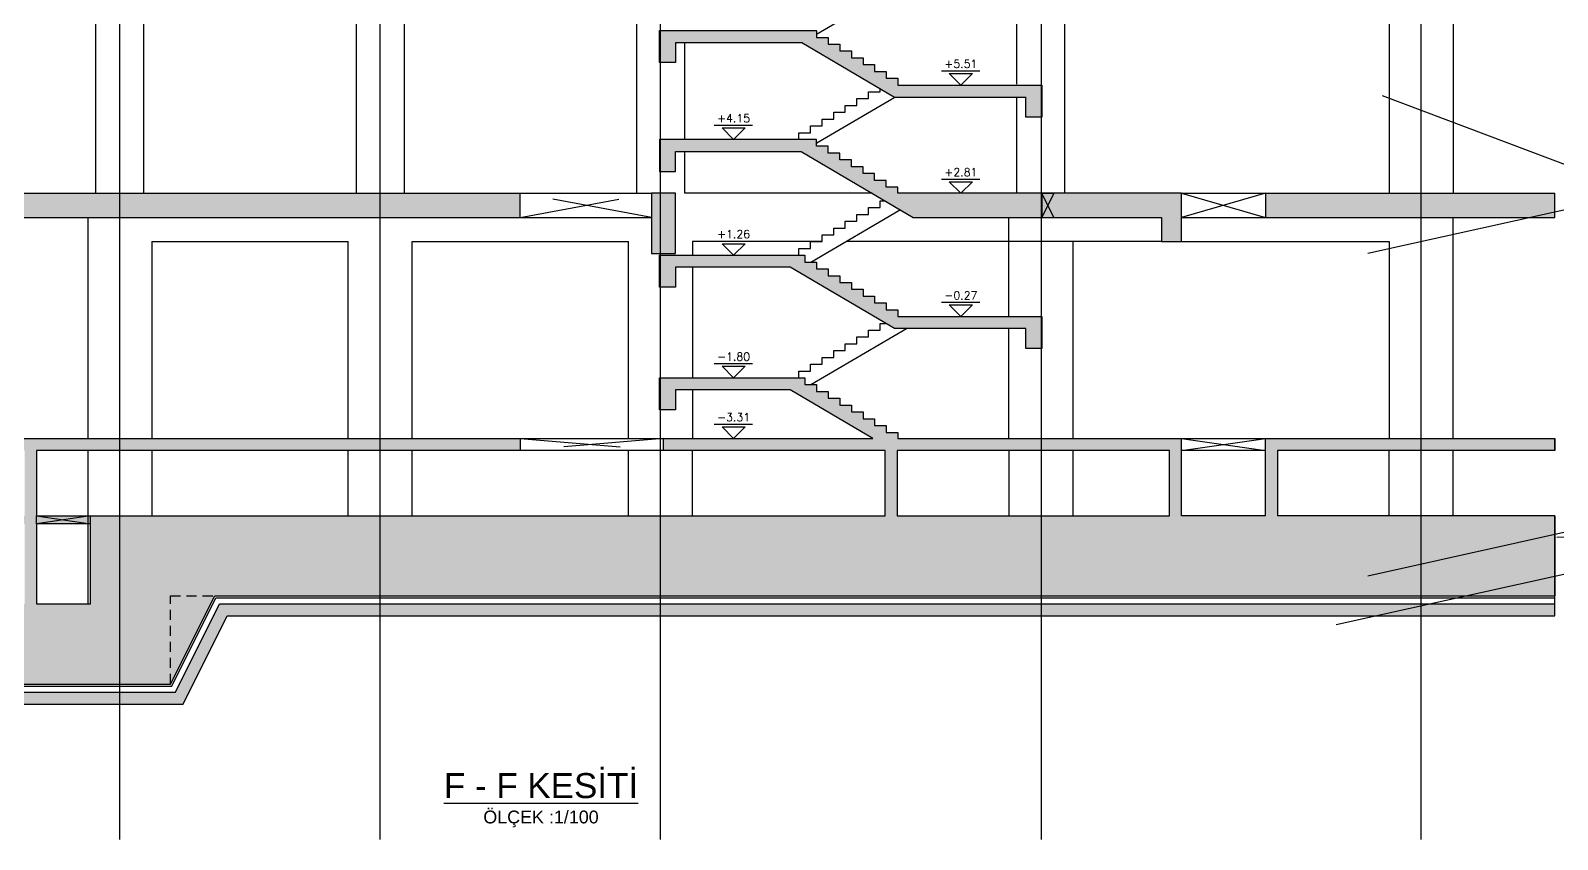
# Model space of a CAD drawing. Header units: millimetres. Extents: x 400408 to 401121, y 4543945 to 4544109.
# Drawn here: x 401001 to 401039.15, y 4543952.69 to 4543972.89 of the extents above; entities that cross this region are included whole.
import ezdxf
from ezdxf.enums import TextEntityAlignment as Align

# ---------------------------------------------------------------- set-up
doc = ezdxf.new("R2010")
doc.units = ezdxf.units.MM
for name, pattern in [('AKS', [3, 2.5, -0.25, 0, -0.25]), ('CIZGI', [0.4, 0.25, -0.15]), ('CONTINU', [0]), ('HIDDEN', [0.375, 0.25, -0.125])]:
    doc.linetypes.add(name, pattern=pattern)
for name, color, linetype in [('aks prota', 2, 'AKS'), ('görünüş prota', 4, 'Continuous'), ('kesik prota', 2, 'CIZGI'), ('kesit prota', 1, 'Continuous'), ('kesit tarama prota', 252, 'Continuous'), ('kot prota', 4, 'Continuous'), ('merdiven prota', 2, 'Continuous'), ('not çizgisi prota', 4, 'Continuous'), ('PRT-CST-rc_level', 6, 'Continuous'), ('PRT-CST-rc_levermark', 4, 'Continuous'), ('st_s_ölçü', 4, 'Continuous'), ('t35 prota', 3, 'Continuous'), ('tplan prota', 7, 'Continuous'), ('ölçü prota', 4, 'Continuous')]:
    doc.layers.add(name, color=color, linetype=linetype)
doc.styles.add('Arial', font='Arial.ttf')
doc.styles.add('OLCU', font='romanstw.shx')
doc.dimstyles.new('1-50', dxfattribs={"dimtxt": 10, "dimasz": 4, "dimexe": 4, "dimexo": 8, "dimgap": 4, "dimtad": 1, "dimdec": 1, "dimrnd": 0.05, "dimzin": 9, "dimdsep": 46, "dimtxsty": 'OLCU', "dimblk1": 'OBLIQUE', "dimblk2": 'OBLIQUE', "dimsah": 1, "dimcen": 2, "dimdle": 4, "dimclrd": 4, "dimclre": 4, "dimclrt": 3, "dimadec": 1, "dimazin": 0, "dimtfac": 1, "dimtdec": 1, "dimtix": 1, "dimtmove": 2, "dimatfit": 3, "dimldrblk": 'OBLIQUE', "dimfxl": 1, "dimtvp": 1, "dimtolj": 1, "dimtzin": 1, "dimarcsym": 0})

# ---------------------------------------------------------------- blocks, each defined once
blk = doc.blocks.new('KOTK5')
at = {"layer": 'PRT-CST-rc_levermark'}
blk.add_line((217, 160), (-213, 160), dxfattribs=at)
blk.add_lwpolyline([(130, 130), (-130, 130), (0, 0)], close=True, dxfattribs=at)
at = {"layer": 'PRT-CST-rc_level', "style": 'OLCU'}
blk.add_attdef('000.00', text='', height=90, dxfattribs=at).set_placement((0, 193), align=Align.CENTER)
blk = doc.blocks.new('_Oblique')
at = {"layer": 'st_s_ölçü', "lineweight": -2}
blk.add_line((-0.5, -0.5), (0.5, 0.5), dxfattribs=at)

msp = doc.modelspace()

# ---------------------------------------------------------------- hatches: boundary and pattern name
at = {"layer": 'kesit tarama prota'}
h = msp.add_hatch(color=256, dxfattribs=at)
h.dxf.hatch_style = 1
h.paths.add_polyline_path([(401039.082, 4543960.773), (401032.154, 4543960.773), (401032.154, 4543962.403), (401039.082, 4543962.403), (401039.082, 4543962.703), (401031.854, 4543962.703), (401031.854, 4543960.773), (401029.754, 4543960.773), (401029.754, 4543962.703), (401022.669, 4543962.703), (401022.669, 4543962.856), (401022.379, 4543962.856), (401022.379, 4543963.026), (401022.089, 4543963.026), (401022.089, 4543963.196), (401021.799, 4543963.196), (401021.799, 4543963.366), (401021.509, 4543963.366), (401021.509, 4543963.536), (401021.219, 4543963.536), (401021.219, 4543963.706), (401020.929, 4543963.706), (401020.929, 4543963.876), (401020.639, 4543963.876), (401020.639, 4543964.046), (401020.349, 4543964.046), (401020.349, 4543964.216), (401016.713, 4543964.216), (401016.713, 4543963.417), (401017.113, 4543963.417), (401017.113, 4543963.916), (401019.977, 4543963.916), (401022.046, 4543962.703), (401016.813, 4543962.703), (401016.813, 4543962.403), (401022.353, 4543962.403), (401022.353, 4543960.773), (401001.154, 4543960.773), (401001.154, 4543962.403), (401013.238, 4543962.403), (401013.238, 4543962.703), (400997.488, 4543962.703), (400997.488, 4543968.223), (401013.238, 4543968.223), (401013.238, 4543968.823), (400997.488, 4543968.823), (400997.488, 4543973.683), (401013.238, 4543973.683), (401013.238, 4543974.283), (400996.988, 4543974.283), (400996.988, 4543983.113), (401013.238, 4543983.113), (401013.238, 4543983.613), (400996.988, 4543983.613), (400996.988, 4543989.073), (401003.638, 4543989.073), (401003.638, 4543989.573), (401013.238, 4543989.573), (401013.238, 4543990.073), (401003.138, 4543990.073), (401003.138, 4543989.573), (400996.988, 4543989.573), (400996.988, 4543996.173), (401033.738, 4543996.173), (401033.738, 4543995.873), (401037.738, 4543995.873), (401037.738, 4543996.173), (401039.077, 4543996.173), (401039.077, 4543997.373), (400995.488, 4543997.373), (400995.488, 4543958.773), (400996.404, 4543958.773), (400997.504, 4543956.573), (401004.504, 4543956.573), (401005.604, 4543958.773), (401039.082, 4543958.773)])
h.paths.add_polyline_path([(401022.653, 4543960.773), (401022.653, 4543962.403), (401029.454, 4543962.403), (401029.454, 4543960.773)], flags=16)
h.paths.add_polyline_path([(401002.504, 4543958.573), (401001.154, 4543958.573), (401001.154, 4543960.573), (401002.504, 4543960.573)], flags=16)
h.paths.add_polyline_path([(401000.854, 4543958.573), (400999.504, 4543958.573), (400999.504, 4543960.573), (401000.854, 4543960.573)], flags=16)
h.paths.add_polyline_path([(401000.854, 4543960.773), (400997.488, 4543960.773), (400997.488, 4543962.403), (401000.854, 4543962.403)], flags=16)
h = msp.add_hatch(color=256, dxfattribs=at)
h.dxf.hatch_style = 1
h.paths.add_polyline_path([(401026.263, 4543971.526), (401022.669, 4543971.526), (401022.669, 4543971.696), (401022.379, 4543971.696), (401022.379, 4543971.866), (401022.089, 4543971.866), (401022.089, 4543972.036), (401021.799, 4543972.036), (401021.799, 4543972.206), (401021.509, 4543972.206), (401021.509, 4543972.376), (401021.219, 4543972.376), (401021.219, 4543972.546), (401020.929, 4543972.546), (401020.929, 4543972.716), (401020.639, 4543972.716), (401020.639, 4543972.886), (401016.713, 4543972.886), (401016.713, 4543972.087), (401017.113, 4543972.087), (401017.113, 4543972.586), (401020.267, 4543972.586), (401022.587, 4543971.226), (401025.863, 4543971.226), (401025.863, 4543970.727), (401026.263, 4543970.727)])
h = msp.add_hatch(color=256, dxfattribs=at)
h.dxf.hatch_style = 1
h.paths.add_polyline_path([(401029.754, 4543968.823), (401022.669, 4543968.823), (401022.669, 4543968.976), (401022.379, 4543968.976), (401022.379, 4543969.146), (401022.089, 4543969.146), (401022.089, 4543969.316), (401021.799, 4543969.316), (401021.799, 4543969.486), (401021.509, 4543969.486), (401021.509, 4543969.656), (401021.219, 4543969.656), (401021.219, 4543969.826), (401020.929, 4543969.826), (401020.929, 4543969.996), (401020.639, 4543969.996), (401020.639, 4543970.166), (401016.713, 4543970.166), (401016.713, 4543969.367), (401017.113, 4543969.367), (401017.113, 4543969.866), (401020.251, 4543969.866), (401023.054, 4543968.223), (401029.254, 4543968.223), (401029.254, 4543967.623), (401029.754, 4543967.623)])
h = msp.add_hatch(color=256, dxfattribs=at)
h.dxf.hatch_style = 1
h.paths.add_polyline_path([(401017.113, 4543968.823), (401016.513, 4543968.823), (401016.513, 4543967.323), (401017.113, 4543967.323)])
h = msp.add_hatch(color=256, dxfattribs=at)
h.dxf.hatch_style = 1
h.paths.add_polyline_path([(401039.082, 4543968.823), (401031.854, 4543968.823), (401031.854, 4543968.223), (401039.082, 4543968.223)])
h = msp.add_hatch(color=256, dxfattribs=at)
h.dxf.hatch_style = 1
h.paths.add_polyline_path([(401026.263, 4543965.746), (401022.669, 4543965.746), (401022.669, 4543965.916), (401022.379, 4543965.916), (401022.379, 4543966.086), (401022.089, 4543966.086), (401022.089, 4543966.256), (401021.799, 4543966.256), (401021.799, 4543966.426), (401021.509, 4543966.426), (401021.509, 4543966.596), (401021.219, 4543966.596), (401021.219, 4543966.766), (401020.929, 4543966.766), (401020.929, 4543966.936), (401020.639, 4543966.936), (401020.639, 4543967.106), (401020.349, 4543967.106), (401020.349, 4543967.276), (401016.713, 4543967.276), (401016.713, 4543966.477), (401017.113, 4543966.477), (401017.113, 4543966.976), (401019.977, 4543966.976), (401022.587, 4543965.446), (401025.863, 4543965.446), (401025.863, 4543964.947), (401026.263, 4543964.947)])
h = msp.add_hatch(dxfattribs=at)
h.set_pattern_fill('AR-CONC', color=253, scale=0.001)
h.set_pattern_definition([(50.000014, (400972.58859, 4543652.58128), (0.18218467, -0.01593904), [0.01905, -0.20955]), (355.000014, (400972.58859, 4543652.58128), (-0.03524347, 0.19105684), [0.01524, -0.16764058]), (100.45146, (400972.60377, 4543652.57995), (0.1469412, 0.17511779), [0.01619001, -0.17809024]), (46.18421, (400972.5886, 4543652.63208), (0.27107905, -0.04204226), [0.028575, -0.314325]), (96.63557, (400972.61118, 4543652.62857), (0.23740407, 0.24742618), [0.02428502, -0.2671356]), (351.18417, (400972.5886, 4543652.63208), (0.23740407, 0.24742618), [0.02285997, -0.25145973]), (21.000014, (400972.61399, 4543652.61938), (0.151614416, -0.10226516), [0.01905, -0.20955]), (326.000014, (400972.61399, 4543652.61938), (0.06180198, 0.18418798), [0.01524, -0.16764]), (71.45146, (400972.62662, 4543652.61085), (0.2134164, 0.08192282), [0.01619001, -0.17808994]), (37.500014, (400972.58859, 4543652.58128), (0.003088583, 0.08455504), [0, -0.165608, 0, -0.17018, 0, -0.168275]), (7.500014, (400972.58859, 4543652.58128), (0.066819638, 0.10018059), [0, -0.097028, 0, -0.161798, 0, -0.064135]), (327.500014, (400972.53195, 4543652.58128), (0.135590597, -0.005728711), [0, -0.0635, 0, -0.19812, 0, -0.26289]), (317.500014, (400972.50655, 4543652.58128), (0.148129175, 0.025426527), [0, -0.08255, 0, -0.131572, 0, -0.18669])])
h.paths.add_polyline_path([(401005.728, 4543958.573), (401004.628, 4543956.373), (400997.381, 4543956.373), (400996.281, 4543958.573), (400994.688, 4543958.573), (400994.688, 4543958.273), (400996.095, 4543958.273), (400997.195, 4543956.073), (401004.813, 4543956.073), (401005.913, 4543958.273), (401039.082, 4543958.273), (401039.082, 4543958.573)])

# ---------------------------------------------------------------- linework, layer by layer
at = {"layer": 'aks prota', "ltscale": 10}
for p, q in [((401003.238, 4543952.693), (401003.238, 4544003.475)), ((401009.738, 4543952.693), (401009.738, 4544003.475)), ((401016.738, 4543952.693), (401016.738, 4544003.475)), ((401026.254, 4543952.693), (401026.254, 4544003.475)), ((401035.738, 4543952.693), (401035.738, 4544003.475))]:
    msp.add_line(p, q, dxfattribs=at)
at = {"layer": 'görünüş prota', "color": 4}
for p, q in [((401002.638, 4543968.823), (401002.638, 4543973.683)), ((401003.838, 4543968.823), (401003.838, 4543973.683)), ((401009.138, 4543973.683), (401009.138, 4543968.823)), ((401010.338, 4543973.683), (401010.338, 4543968.823)), ((401016.138, 4543973.783), (401016.138, 4543968.823)), ((401025.638, 4543971.547), (401025.638, 4543973.283)), ((401026.838, 4543968.823), (401026.838, 4543973.283)), ((401034.938, 4543973.283), (401034.938, 4543968.823)), ((401036.538, 4543973.283), (401036.538, 4543968.823)), ((401017.338, 4543972.586), (401017.338, 4543970.166)), ((401025.638, 4543968.823), (401025.638, 4543971.226)), ((401017.338, 4543969.866), (401017.338, 4543968.823)), ((401013.238, 4543968.823), (401016.513, 4543968.823)), ((401002.438, 4543968.223), (401002.438, 4543962.703)), ((401013.238, 4543968.223), (401016.513, 4543968.223)), ((401025.438, 4543965.767), (401025.438, 4543968.223)), ((401036.538, 4543962.703), (401036.538, 4543968.223)), ((401004.038, 4543967.623), (401004.038, 4543962.703)), ((401008.938, 4543962.703), (401008.938, 4543967.623)), ((401010.538, 4543962.703), (401010.538, 4543967.623)), ((401015.938, 4543962.703), (401015.938, 4543967.623)), ((401025.438, 4543962.703), (401025.438, 4543965.446)), ((401002.438, 4543962.403), (401002.438, 4543958.573)), ((401004.038, 4543962.403), (401004.038, 4543960.773)), ((401008.938, 4543960.773), (401008.938, 4543962.403)), ((401010.538, 4543960.773), (401010.538, 4543962.403)), ((401015.938, 4543960.773), (401015.938, 4543962.403)), ((401017.538, 4543960.773), (401017.538, 4543962.403)), ((401025.438, 4543962.403), (401025.438, 4543960.773)), ((401027.038, 4543962.403), (401027.038, 4543960.773)), ((401034.938, 4543960.773), (401034.938, 4543962.403)), ((401036.538, 4543960.773), (401036.538, 4543962.403))]:
    msp.add_line(p, q, dxfattribs=at)
for points in [[(401020.634, 4543972.795), (401022.59, 4543973.942)], [(401020.196, 4543970.166), (401020.196, 4543970.336), (401020.486, 4543970.336), (401020.486, 4543970.506), (401020.776, 4543970.506), (401020.776, 4543970.676), (401021.066, 4543970.676), (401021.066, 4543970.846), (401021.356, 4543970.846), (401021.356, 4543971.016), (401021.646, 4543971.016), (401021.646, 4543971.186), (401021.936, 4543971.186), (401021.936, 4543971.356), (401022.226, 4543971.356), (401022.226, 4543971.435)], [(401020.642, 4543970.08), (401022.597, 4543971.226)], [(401020.196, 4543967.276), (401020.196, 4543967.446), (401020.486, 4543967.446), (401020.486, 4543967.616), (401020.776, 4543967.616), (401020.776, 4543967.786), (401021.066, 4543967.786), (401021.066, 4543967.956), (401021.356, 4543967.956), (401021.356, 4543968.126), (401021.646, 4543968.126), (401021.646, 4543968.296), (401021.936, 4543968.296), (401021.936, 4543968.466), (401022.226, 4543968.466), (401022.226, 4543968.636), (401022.36, 4543968.636)], [(401029.754, 4543968.823), (401031.854, 4543968.823)], [(401020.499, 4543967.106), (401022.735, 4543968.417)], [(401029.754, 4543968.223), (401031.854, 4543968.223)], [(401004.038, 4543967.623), (401008.938, 4543967.623)], [(401010.538, 4543967.623), (401015.938, 4543967.623)], [(401017.538, 4543967.623), (401017.538, 4543967.623), (401017.538, 4543967.276)], [(401029.254, 4543967.623), (401027.038, 4543967.623), (401027.038, 4543962.703)], [(401029.754, 4543967.623), (401034.938, 4543967.623), (401034.938, 4543962.703)], [(401017.538, 4543966.976), (401017.538, 4543964.216)], [(401020.196, 4543964.216), (401020.196, 4543964.386), (401020.486, 4543964.386), (401020.486, 4543964.556), (401020.776, 4543964.556), (401020.776, 4543964.726), (401021.066, 4543964.726), (401021.066, 4543964.896), (401021.356, 4543964.896), (401021.356, 4543965.066), (401021.646, 4543965.066), (401021.646, 4543965.236), (401021.936, 4543965.236), (401021.936, 4543965.406), (401022.226, 4543965.406), (401022.226, 4543965.576), (401022.36, 4543965.576)], [(401020.499, 4543964.046), (401022.887, 4543965.446)], [(401017.538, 4543963.916), (401017.538, 4543962.703)], [(401013.238, 4543962.703), (401016.813, 4543962.703)], [(401029.754, 4543962.703), (401031.854, 4543962.703)], [(401016.813, 4543962.403), (401013.238, 4543962.403)], [(401031.854, 4543962.403), (401029.754, 4543962.403)]]:
    msp.add_lwpolyline(points, dxfattribs=at)
at = {"layer": 'görünüş prota'}
for points in [[(400994.688, 4543958.723), (400996.373, 4543958.723), (400997.473, 4543956.523), (401004.535, 4543956.523), (401005.635, 4543958.723), (401039.082, 4543958.723)], [(400994.688, 4543958.573), (400996.281, 4543958.573), (400997.381, 4543956.373), (401004.628, 4543956.373), (401005.728, 4543958.573), (401039.082, 4543958.573)], [(400994.688, 4543958.273), (400996.095, 4543958.273), (400997.195, 4543956.073), (401004.813, 4543956.073), (401005.913, 4543958.273), (401039.082, 4543958.273)], [(401039.082, 4543958.273), (401039.082, 4543958.573)]]:
    msp.add_lwpolyline(points, dxfattribs=at)
at = {"layer": 'kesik prota', "ltscale": 10}
for p, q in [((401039.082, 4543968.223), (401039.082, 4543968.823)), ((401039.082, 4543962.403), (401039.082, 4543962.703)), ((401039.082, 4543958.273), (401039.082, 4543960.773))]:
    msp.add_line(p, q, dxfattribs=at)
at = {"layer": 'kesik prota'}
msp.add_lwpolyline([(401004.504, 4543956.573), (401004.504, 4543958.773), (401005.604, 4543958.773)], dxfattribs=at)
at = {"layer": 'kesit prota', "color": 1}
for p, q in [((400997.488, 4543968.823), (401013.238, 4543968.823)), ((401013.238, 4543968.223), (401013.238, 4543968.823)), ((401031.854, 4543968.823), (401039.082, 4543968.823)), ((401031.854, 4543968.823), (401031.854, 4543968.223)), ((400997.488, 4543968.223), (401013.238, 4543968.223)), ((401031.854, 4543968.223), (401039.082, 4543968.223)), ((401029.754, 4543960.773), (401029.754, 4543962.703)), ((401031.854, 4543962.703), (401039.082, 4543962.703)), ((401031.854, 4543960.773), (401031.854, 4543962.703)), ((401031.854, 4543960.773), (401029.754, 4543960.773)), ((401039.082, 4543960.773), (401032.154, 4543960.773))]:
    msp.add_line(p, q, dxfattribs=at)
for points in [[(400995.488, 4543997.373), (400995.488, 4543958.773), (400996.404, 4543958.773), (400997.504, 4543956.573), (401004.504, 4543956.573), (401005.604, 4543958.773), (401039.082, 4543958.773)], [(401017.113, 4543972.586), (401017.113, 4543972.087), (401016.713, 4543972.087), (401016.713, 4543972.886), (401020.639, 4543972.886), (401020.639, 4543972.716), (401020.929, 4543972.716), (401020.929, 4543972.546), (401021.219, 4543972.546), (401021.219, 4543972.376), (401021.509, 4543972.376), (401021.509, 4543972.206), (401021.799, 4543972.206), (401021.799, 4543972.036), (401022.089, 4543972.036), (401022.089, 4543971.866), (401022.379, 4543971.866), (401022.379, 4543971.696), (401022.669, 4543971.696), (401022.669, 4543971.526), (401026.263, 4543971.526), (401026.263, 4543970.727), (401025.863, 4543970.727), (401025.863, 4543971.226)], [(401017.113, 4543972.586), (401020.267, 4543972.586), (401022.587, 4543971.226), (401025.863, 4543971.226)], [(401017.113, 4543969.866), (401020.251, 4543969.866), (401023.054, 4543968.223), (401029.254, 4543968.223), (401029.254, 4543967.623), (401029.754, 4543967.623), (401029.754, 4543968.823), (401022.669, 4543968.823), (401022.669, 4543968.976), (401022.379, 4543968.976), (401022.379, 4543969.146), (401022.089, 4543969.146), (401022.089, 4543969.316), (401021.799, 4543969.316), (401021.799, 4543969.486), (401021.509, 4543969.486), (401021.509, 4543969.656), (401021.219, 4543969.656), (401021.219, 4543969.826), (401020.929, 4543969.826), (401020.929, 4543969.996), (401020.639, 4543969.996), (401020.639, 4543970.166), (401016.713, 4543970.166), (401016.713, 4543969.367), (401017.113, 4543969.367), (401017.113, 4543969.866)], [(401025.638, 4543968.823), (401025.638, 4543968.823)], [(401001.154, 4543960.773), (401022.353, 4543960.773), (401022.353, 4543962.403), (401016.813, 4543962.403), (401016.813, 4543962.703), (401022.046, 4543962.703), (401019.977, 4543963.916), (401017.113, 4543963.916), (401017.113, 4543963.417), (401016.713, 4543963.417), (401016.713, 4543964.216), (401020.349, 4543964.216), (401020.349, 4543964.046), (401020.639, 4543964.046), (401020.639, 4543963.876), (401020.929, 4543963.876), (401020.929, 4543963.706), (401021.219, 4543963.706), (401021.219, 4543963.536), (401021.509, 4543963.536), (401021.509, 4543963.366), (401021.799, 4543963.366), (401021.799, 4543963.196), (401022.089, 4543963.196), (401022.089, 4543963.026), (401022.379, 4543963.026), (401022.379, 4543962.856), (401022.669, 4543962.856), (401022.669, 4543962.703), (401029.754, 4543962.703)], [(400997.488, 4543962.703), (401013.238, 4543962.703), (401013.238, 4543962.403), (401001.154, 4543962.403), (401001.154, 4543960.773)], [(401029.454, 4543960.773), (401029.454, 4543962.403), (401022.653, 4543962.403), (401022.653, 4543960.773), (401029.454, 4543960.773)], [(401039.082, 4543962.403), (401032.154, 4543962.403), (401032.154, 4543960.773)], [(401001.154, 4543960.573), (401001.154, 4543958.573), (401002.504, 4543958.573), (401002.504, 4543960.573), (401001.154, 4543960.573)], [(401002.504, 4543960.773), (401002.504, 4543960.773)]]:
    msp.add_lwpolyline(points, dxfattribs=at)
for points in [[(401017.113, 4543967.323), (401017.113, 4543968.823), (401016.513, 4543968.823), (401016.513, 4543967.323), (401017.113, 4543967.323)], [(401022.587, 4543965.446), (401019.977, 4543966.976), (401017.113, 4543966.976), (401017.113, 4543966.477), (401016.713, 4543966.477), (401016.713, 4543967.276), (401020.349, 4543967.276), (401020.349, 4543967.106), (401020.639, 4543967.106), (401020.639, 4543966.936), (401020.929, 4543966.936), (401020.929, 4543966.766), (401021.219, 4543966.766), (401021.219, 4543966.596), (401021.509, 4543966.596), (401021.509, 4543966.426), (401021.799, 4543966.426), (401021.799, 4543966.256), (401022.089, 4543966.256), (401022.089, 4543966.086), (401022.379, 4543966.086), (401022.379, 4543965.916), (401022.669, 4543965.916), (401022.669, 4543965.746), (401026.263, 4543965.746), (401026.263, 4543964.947), (401025.863, 4543964.947), (401025.863, 4543965.446)]]:
    msp.add_lwpolyline(points, close=True, dxfattribs=at)
at = {"layer": 'kesit prota'}
msp.add_lwpolyline([(401039.082, 4543960.773), (401039.082, 4543958.773)], dxfattribs=at)
at = {"layer": 'kesit tarama prota'}
msp.add_lwpolyline([(401039.082, 4543962.703), (401039.082, 4543962.403)], dxfattribs=at)
at = {"layer": 'merdiven prota', "linetype": 'HIDDEN', "ltscale": 10}
for points in [[(401013.238, 4543968.223), (401016.513, 4543968.823)], [(401016.513, 4543968.223), (401013.238, 4543968.823)], [(401026.264, 4543968.823), (401026.564, 4543968.823), (401026.264, 4543968.223), (401026.564, 4543968.223), (401026.264, 4543968.823), (401026.264, 4543968.223)], [(401029.754, 4543968.823), (401031.854, 4543968.223)], [(401031.854, 4543968.823), (401029.754, 4543968.223)], [(401013.238, 4543962.703), (401016.813, 4543962.403)], [(401016.813, 4543962.703), (401013.238, 4543962.403)], [(401029.754, 4543962.703), (401031.854, 4543962.403)], [(401029.754, 4543962.403), (401031.854, 4543962.703)], [(401001.154, 4543960.773), (401002.504, 4543960.573), (401002.504, 4543960.772), (401001.154, 4543960.573), (401001.154, 4543960.773)]]:
    msp.add_lwpolyline(points, dxfattribs=at)
at = {"layer": 'ölçü prota'}
for points in [[(401022.03, 4543968.823), (401017.338, 4543968.823)], [(401020.776, 4543967.623), (401017.538, 4543967.623)], [(401027.038, 4543967.623), (401021.381, 4543967.623)]]:
    msp.add_lwpolyline(points, dxfattribs=at)

# ---------------------------------------------------------------- block references
at = {"layer": 'kot prota', "linetype": 'CONTINU', "ltscale": 0.1}
ref = msp.add_blockref('KOTK5', (401024.244, 4543971.526), dxfattribs=dict(at, xscale=-0.002222222222222221, yscale=0.002222222222222221, zscale=0.002222222222222222, rotation=1.399620875197627e-05))
ref.add_attrib('000.00', '+5.51', dxfattribs={"layer": 'PRT-CST-rc_level', "height": 0.2, "rotation": 0, "style": 'OLCU'}).set_placement((401024.244, 4543971.955), align=Align.CENTER)
ref = msp.add_blockref('KOTK5', (401018.567, 4543970.166), dxfattribs=dict(at, xscale=-0.002222222222222221, yscale=0.002222222222222221, zscale=0.002222222222222222, rotation=1.399620875197627e-05))
ref.add_attrib('000.00', '+4.15', dxfattribs={"layer": 'PRT-CST-rc_level', "height": 0.2, "rotation": 0, "style": 'OLCU'}).set_placement((401018.567, 4543970.595), align=Align.CENTER)
ref = msp.add_blockref('KOTK5', (401024.244, 4543968.823), dxfattribs=dict(at, xscale=-0.002222222222222221, yscale=0.002222222222222221, zscale=0.002222222222222222, rotation=1.399620875197627e-05))
ref.add_attrib('000.00', '+2.81', dxfattribs={"layer": 'PRT-CST-rc_level', "height": 0.2, "rotation": 0, "style": 'OLCU'}).set_placement((401024.244, 4543969.252), align=Align.CENTER)
ref = msp.add_blockref('KOTK5', (401018.567, 4543967.276), dxfattribs=dict(at, xscale=-0.002222222222222221, yscale=0.002222222222222221, zscale=0.002222222222222222, rotation=1.399620875197627e-05))
ref.add_attrib('000.00', '+1.26', dxfattribs={"layer": 'PRT-CST-rc_level', "height": 0.2, "rotation": 0, "style": 'OLCU'}).set_placement((401018.567, 4543967.705), align=Align.CENTER)
ref = msp.add_blockref('KOTK5', (401024.244, 4543965.746), dxfattribs=dict(at, xscale=-0.002222222222222221, yscale=0.002222222222222221, zscale=0.002222222222222222, rotation=1.399620875197627e-05))
ref.add_attrib('000.00', '-0.27', dxfattribs={"layer": 'PRT-CST-rc_level', "height": 0.2, "rotation": 0, "style": 'OLCU'}).set_placement((401024.244, 4543966.175), align=Align.CENTER)
ref = msp.add_blockref('KOTK5', (401018.567, 4543964.216), dxfattribs=dict(at, xscale=-0.002222222222222221, yscale=0.002222222222222221, zscale=0.002222222222222222, rotation=1.399620875197627e-05))
ref.add_attrib('000.00', '-1.80', dxfattribs={"layer": 'PRT-CST-rc_level', "height": 0.2, "rotation": 0, "style": 'OLCU'}).set_placement((401018.567, 4543964.645), align=Align.CENTER)
ref = msp.add_blockref('KOTK5', (401018.567, 4543962.703), dxfattribs=dict(at, xscale=-0.002222222222222221, yscale=0.002222222222222221, zscale=0.002222222222222222, rotation=1.399620875197627e-05))
ref.add_attrib('000.00', '-3.31', dxfattribs={"layer": 'PRT-CST-rc_level', "height": 0.2, "rotation": 0, "style": 'OLCU'}).set_placement((401018.567, 4543963.132), align=Align.CENTER)

# ---------------------------------------------------------------- texts
at = {"layer": 't35 prota', "style": 'Arial'}
msp.add_text('ÖLÇEK :1/100', height=0.32, rotation=0.0118, dxfattribs=at).set_placement((401013.755, 4543953.239), align=Align.MIDDLE)
at = {"layer": 'tplan prota', "style": 'Arial'}
msp.add_text('%%UF - F KESİTİ', height=0.625, rotation=0.0118, dxfattribs=at).set_placement((401013.755, 4543954.114), align=Align.MIDDLE)

# ---------------------------------------------------------------- leaders
at = {"layer": 'not çizgisi prota'}
for points in [[(401042.707, 4543968.265), (401042.143, 4543969.515), (401040.704, 4543969.515)], [(401042.694, 4543969.164), (401042.143, 4543969.515), (401040.692, 4543969.515)], [(401042.694, 4543961.114), (401042.143, 4543961.465), (401040.692, 4543961.465)], [(401041.898, 4543959.893), (401041.347, 4543960.244), (401039.133, 4543960.232)]]:
    msp.add_leader(points, dimstyle='1-50', override={"dimasz": 12, "dimgap": 4, "dimtad": 0}, dxfattribs=at)

doc.saveas('drawing.dxf')
